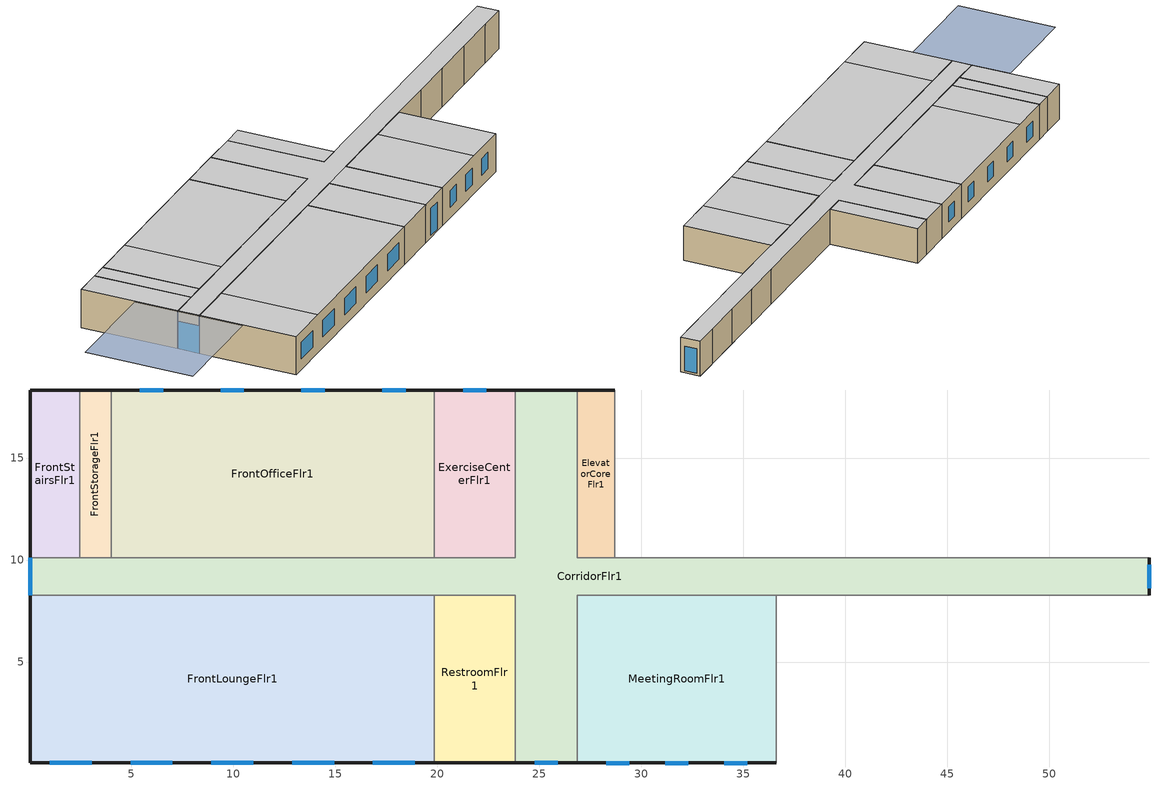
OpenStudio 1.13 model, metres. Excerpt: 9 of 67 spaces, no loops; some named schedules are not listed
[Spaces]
FrontStorageFlr1
 floor ground: 4.01,18.34 4.01,10.11 2.49,10.11 2.49,18.34 z0
 wall outside: 4.01,18.34 2.49,18.34 z0:3.35
 wall to FrontOfficeFlr1: 4.01,10.11 4.01,18.34 z0:3.35
 wall to CorridorFlr1: 2.49,10.11 4.01,10.11 z0:3.35
 wall to FrontStairsFlr1: 2.49,18.34 2.49,10.11 z0:3.35
 ceiling to FrontStorageFlr2: 4.01,10.11 4.01,18.34 2.49,18.34 2.49,10.11 z3.35
CorridorFlr1
 floor ground: 26.87,18.34 26.87,10.11 54.91,10.11 54.91,8.28 26.87,8.28 26.87,0.05 23.82,0.05 23.82,8.28 0.05,8.28 0.05,10.11 23.82,10.11 23.82,18.34 z0
 wall outside: 0.05,10.11 0.05,8.28 / 23.82,0.05 26.87,0.05 / 54.91,8.28 54.91,10.11 / 26.87,18.34 23.82,18.34 z0:3.35
 wall to RearStairsFlr1: 54.91,10.11 52.47,10.11 z0:3.35
 wall to FrontLoungeFlr1: 0.05,8.28 19.86,8.28 z0:3.35
 wall to GuestRoom104: 52.47,10.11 48.51,10.11 z0:3.35
 wall to LaundryRoomFlr1: 40.59,10.11 28.7,10.11 z0:3.35
 wall to MeetingRoomFlr1: 26.87,0.05 26.87,8.28 36.62,8.28 z0:3.35
 wall to ElevatorCoreFlr1: 28.7,10.11 26.87,10.11 26.87,18.34 z0:3.35
 wall to RestroomFlr1: 19.86,8.28 23.82,8.28 23.82,0.05 z0:3.35
 wall to GuestRoom102: 44.55,8.28 48.51,8.28 z0:3.35
 wall to FrontStairsFlr1: 2.49,10.11 0.05,10.11 z0:3.35
 wall to RearStorageFlr1: 52.47,8.28 54.91,8.28 z0:3.35
 wall to MechanicalRoomFlr1: 36.62,8.28 40.59,8.28 z0:3.35
 wall to ExerciseCenterFlr1: 23.82,18.34 23.82,10.11 19.86,10.11 z0:3.35
 wall to EmployeeLoungeFlr1: 44.55,10.11 40.59,10.11 z0:3.35
 wall to GuestRoom101: 40.59,8.28 44.55,8.28 z0:3.35
 wall to GuestRoom105: 48.51,10.11 44.55,10.11 z0:3.35
 wall to GuestRoom103: 48.51,8.28 52.47,8.28 z0:3.35
 wall to FrontOfficeFlr1: 19.86,10.11 4.01,10.11 z0:3.35
 window: 0.05,10.11 0.05,8.28 z0:2.44; 24.78,0.05 25.92,0.05 / 54.91,8.62 54.91,9.76 z0.19:2.55
 ceiling to CorridorFlr2: 54.91,8.28 54.91,10.11 26.87,10.11 26.87,18.34 23.82,18.34 23.82,10.11 0.05,10.11 0.05,8.28 z3.35
 ceiling to GuestRoom206_208: 26.87,0.05 26.87,8.28 23.82,8.28 23.82,0.05 z3.35
FrontLoungeFlr1
 floor ground: 19.86,8.28 19.86,0.05 0.05,0.05 0.05,8.28 z0
 wall outside: 0.05,8.28 0.05,0.05 19.86,0.05 z0:3.35
 wall to RestroomFlr1: 19.86,0.05 19.86,8.28 z0:3.35
 window: 16.85,0.05 18.91,0.05 / 12.89,0.05 14.94,0.05 / 8.93,0.05 10.98,0.05 / 1,0.05 3.06,0.05 / 4.97,0.05 7.02,0.05 z0.95:2.4
 ceiling to GuestRoom201: 4.01,0.05 4.01,8.28 0.05,8.28 0.05,0.05 z3.35
 ceiling to GuestRoom202_205: 19.86,0.05 19.86,8.28 4.01,8.28 4.01,0.05 z3.35
ExerciseCenterFlr1
 floor ground: 23.82,18.34 23.82,10.11 19.86,10.11 19.86,18.34 z0
 wall outside: 23.82,18.34 19.86,18.34 z0:3.35
 wall to FrontOfficeFlr1: 19.86,18.34 19.86,10.11 z0:3.35
 window: 22.41,18.34 21.27,18.34 z0.95:2.4
 ceiling to GuestRoom220_223: 23.82,10.11 23.82,18.34 19.86,18.34 19.86,10.11 z3.35
FrontStairsFlr1
 floor ground: 2.49,18.34 2.49,10.11 0.05,10.11 0.05,18.34 z0
 wall outside: 2.49,18.34 0.05,18.34 0.05,10.11 z0:3.35
 ceiling to FrontStairsFlr2: 2.49,10.11 2.49,18.34 0.05,18.34 0.05,10.11 z3.35
RestroomFlr1
 floor ground: 23.82,8.28 23.82,0.05 19.86,0.05 19.86,8.28 z0
 wall outside: 19.86,0.05 23.82,0.05 z0:3.35
 ceiling to GuestRoom206_208: 23.82,0.05 23.82,8.28 19.86,8.28 19.86,0.05 z3.35
MeetingRoomFlr1
 floor ground: 36.62,8.28 36.62,0.05 26.87,0.05 26.87,8.28 z0
 wall outside: 26.87,0.05 36.62,0.05 z0:3.35
 wall to MechanicalRoomFlr1: 36.62,0.05 36.62,8.28 z0:3.35
 window: 34.07,0.05 35.21,0.05 / 28.28,0.05 29.42,0.05 / 31.18,0.05 32.32,0.05 z0.95:2.4
 ceiling to GuestRoom206_208: 32.66,0.05 32.66,8.28 26.87,8.28 26.87,0.05 z3.35
 ceiling to GuestRoom209_212: 36.62,0.05 36.62,8.28 32.66,8.28 32.66,0.05 z3.35
FrontOfficeFlr1
 floor ground: 19.86,18.34 19.86,10.11 4.01,10.11 4.01,18.34 z0
 wall outside: 19.86,18.34 4.01,18.34 z0:3.35
 window: 14.49,18.34 13.35,18.34 / 10.52,18.34 9.39,18.34 / 18.45,18.34 17.31,18.34 / 6.56,18.34 5.42,18.34 z0.95:2.4
 ceiling to GuestRoom224: 7.97,10.11 7.97,18.34 4.01,18.34 4.01,10.11 z3.35
 ceiling to GuestRoom220_223: 19.86,10.11 19.86,18.34 7.97,18.34 7.97,10.11 z3.35
ElevatorCoreFlr1
 floor ground: 28.7,18.34 28.7,10.11 26.87,10.11 26.87,18.34 z0
 wall outside: 28.7,18.34 26.87,18.34 z0:3.35
 wall to LaundryRoomFlr1: 28.7,10.11 28.7,18.34 z0:3.35
 ceiling to ElevatorCoreFlr2: 28.7,10.11 28.7,18.34 26.87,18.34 26.87,10.11 z3.35
shading: 0,4.57 0,13.72 -9.14,13.72 -9.14,4.57 z3.35
[Site]
Whitehorse_YT_CAN: Latitude {deg}=60.72; Longitude {deg}=-135.07; Time Zone {hr}=-8; Elevation {m}=703; Terrain=City
[Building]
NECB 2011-SmallHotel-NECB HDD Method-CAN_YT_Whitehorse.719640_CWEC.epw created: 2016-11-24 16:49:36 +0000: North Axis {deg}=180; Default Construction Set=NECB 2011 - SmHotel - NECB HDD Method; Standards Building Type=SmallHotel
[Site:GroundTemperature:BuildingSurface]
19.527, 19.502, 19.536, 19.598, 20.002, 21.64, 22.225, 22.375, 21.449, 20.121, 19.802, 19.633
[Site:WaterMainsTemperature]
Calculation Method=Correlation; Annual Average Outdoor Air Temperature {C}=-1.08333; Maximum Difference In Monthly Average Outdoor Air Temperatures {deltaC}=34.5
[SizingPeriod:DesignDay] Barometric Pressure {Pa}=93160; Sky Clearness=0; Rain Indicator=0; Snow Indicator=0; Day of Month=21; Daylight Saving Time Indicator=0; Humidity Indicating Type=Wetbulb; Dry-Bulb Temperature Range Modifier Type=DefaultMultipliers
Name | Maximum Dry-Bulb Temperature {C} | Daily Dry-Bulb Temperature Range {deltaC} | Humidity Indicating Conditions at Maximum Dry-Bulb | Wind Speed {m/s} | Wind Direction {deg} | Month | Day Type | Solar Model Indicator | ASHRAE Taub | ASHRAE Taud
Whitehorse Ann Htg 99.6% Condns DB | -40 | 0 | -40 | 0.6 | 0 | 1 | WinterDesignDay | ASHRAEClearSky
Whitehorse Ann Clg .4% Condns DB=>MWB | 25.6 | 11.6 | 14.1 | 3.5 | 160 | 7 | SummerDesignDay | ASHRAETau | 0.378 | 2.196
[ClimateZones]

[Material:NoMass] Thermal Absorptance=0.9; Solar Absorptance=0.7
Name | Roughness | Thermal Resistance {m2-K/W} | Visible Absorptance
CP02 CARPET PAD | VeryRough | 0.21648 | 0.8
Typical Insulation R-13.06 | Smooth | 2.2993 | 0.7
Typical Carpet Pad | Smooth | 0.21648 | 0.8
Typical Insulation R-10.11 | Smooth | 1.78074 | 0.7
Typical Insulation R-19.63 | Smooth | 3.4567 | 0.7
Typical Insulation R-0.58 | Smooth | 0.101875 | 0.7
Typical Insulation R-1.15 | Smooth | 0.202527 | 0.7
[Material]
Name | Roughness | Thickness {m} | Conductivity {W/m-K} | Density {kg/m3} | Specific Heat {J/kg-K} | Thermal Absorptance | Solar Absorptance | Visible Absorptance
100mm Normalweight concrete floor | MediumSmooth | 0.1016 | 2.31 | 2322 | 832
G01 13mm gypsum board | Smooth | 0.0127 | 0.16 | 800 | 1090 | 0.9 | 0.7 | 0.5
4 in. Normalweight Concrete Floor | MediumRough | 0.1016 | 2.31 | 2322 | 832 | 0.9 | 0.7 | 0.7
1IN Stucco | Smooth | 0.0253 | 0.6918 | 1858 | 837 | 0.9 | 0.7 | 0.92
8IN CONCRETE HW RefBldg | Rough | 0.2032 | 1.311 | 2240 | 836.8 | 0.9 | 0.7 | 0.7
1/2IN Gypsum | Smooth | 0.0127 | 0.16 | 784.9 | 830 | 0.9 | 0.4 | 0.4
Metal Roof Surface; F08 Metal surface | Smooth | 0.0008 | 45.28 | 7824 | 500 | 0.9 | 0.7 | 0.7
6 in. Normalweight Concrete Floor | MediumRough | 0.1524 | 2.31 | 2322 | 832 | 0.9 | 0.7 | 0.7
G05 25mm wood | MediumSmooth | 0.0254 | 0.15 | 608 | 1630 | 0.9 | 0.5 | 0.5
[Construction]
Typical Insulated Exterior Mass Floor R-15.63: Typical Insulation R-13.06, 4 in. Normalweight Concrete Floor, Typical Carpet Pad
Typical Insulated Exterior Mass Wall R-12.5: 1IN Stucco, 8IN CONCRETE HW RefBldg, Typical Insulation R-10.11, 1/2IN Gypsum
Typical Insulated Metal Building Roof R-20.41: Metal Roof Surface, Typical Insulation R-19.63
Typical Interior Floor: 100mm Normalweight concrete floor, CP02 CARPET PAD
Typical Interior Wall: G01 13mm gypsum board, G01 13mm gypsum board
Typical Interior Ceiling: CP02 CARPET PAD, 100mm Normalweight concrete floor
Typical Insulated Carpeted 6in Slab Floor: 6 in. Normalweight Concrete Floor, Typical Carpet Pad
U 0.55 SHGC 0.31 Dbl Ref-D Tint 6mm/6mm Air: REF D TINT 6MM, AIR 6MM, CLEAR 6MM
Typical Insulated Metal Door R-1.43: F08 Metal surface, Typical Insulation R-0.58
U 0.35 SHGC 0.35 Dbl LoE (e2-.1) Tint 6mm/13mm Air: LoE TINT 6MM, AIR 13MM, CLEAR 6MM
Typical Overhead Door R-2.0: Typical Insulation R-1.15
U 0.48 SHGC 0.40 Dbl Ref-D Clr 6mm/13mm: REF D CLEAR 6MM, AIR 13MM, CLEAR 6MM
Typical Interior Window: Clear 3mm
Typical Interior Door; Typical Interior Partition: G05 25mm wood
[DefaultConstructionSet]
NECB 2011 - SmHotel - NECB HDD Method: Default Exterior Surface Constructions=Default Surface Constructions 1; Default Interior Surface Constructions=Default Surface Constructions 2; Default Ground Contact Surface Constructions=Default Surface Constructions 3; Default Exterior SubSurface Constructions=Default Sub Surface Constructions 1; Default Interior SubSurface Constructions=Default Sub Surface Constructions 2; Interior Partition Construction=Typical Interior Partition
[DefaultSurfaceConstructions]
Name | Floor Construction | Wall Construction | Roof Ceiling Construction
Default Surface Constructions 1 | Typical Insulated Exterior Mass Floor R-15.63 | Typical Insulated Exterior Mass Wall R-12.5 | Typical Insulated Metal Building Roof R-20.41
Default Surface Constructions 2 | Typical Interior Floor | Typical Interior Wall | Typical Interior Ceiling
Default Surface Constructions 3 | Typical Insulated Carpeted 6in Slab Floor | Typical Insulated Carpeted 6in Slab Floor | Typical Insulated Carpeted 6in Slab Floor
[DefaultSubSurfaceConstructions]
Name | Fixed Window Construction | Operable Window Construction | Door Construction | Glass Door Construction | Overhead Door Construction | Skylight Construction | Tubular Daylight Dome Construction | Tubular Daylight Diffuser Construction
Default Sub Surface Constructions 1 | U 0.55 SHGC 0.31 Dbl Ref-D Tint 6mm/6mm Air | U 0.55 SHGC 0.31 Dbl Ref-D Tint 6mm/6mm Air | Typical Insulated Metal Door R-1.43 | U 0.35 SHGC 0.35 Dbl LoE (e2-.1) Tint 6mm/13mm Air | Typical Overhead Door R-2.0 | U 0.48 SHGC 0.40 Dbl Ref-D Clr 6mm/13mm | Typical Interior Window | Typical Interior Window
Default Sub Surface Constructions 2 | Typical Interior Window | Typical Interior Window | Typical Interior Door
[WindowMaterial:Glazing] Optical Data Type=SpectralAverage; Infrared Transmittance at Normal Incidence=0; Front Side Infrared Hemispherical Emissivity=0.84; Conductivity {W/m-K}=0.9; Dirt Correction Factor for Solar and Visible Transmittance=1; Solar Diffusing=No
Name | Thickness {m} | Solar Transmittance at Normal Incidence | Front Side Solar Reflectance at Normal Incidence | Back Side Solar Reflectance at Normal Incidence | Visible Transmittance at Normal Incidence | Front Side Visible Reflectance at Normal Incidence | Back Side Visible Reflectance at Normal Incidence | Back Side Infrared Hemispherical Emissivity
REF D TINT 6MM | 0.006 | 0.3 | 0.14 | 0.36 | 0.25 | 0.18 | 0.45 | 0.82
CLEAR 6MM | 0.006 | 0.775 | 0.071 | 0.071 | 0.881 | 0.08 | 0.08 | 0.84
LoE TINT 6MM | 0.006 | 0.36 | 0.093 | 0.2 | 0.5 | 0.035 | 0.054 | 0.1
REF D CLEAR 6MM | 0.006 | 0.429 | 0.308 | 0.379 | 0.334 | 0.453 | 0.505 | 0.82
Clear 3mm | 0.003 | 0.837 | 0.075 | 0.075 | 0.898 | 0.081 | 0.081 | 0.84
[WindowMaterial:Gas] Gas Type=Air
Name | Thickness {m}
AIR 6MM | 0.0063
AIR 13MM | 0.0127
[Space] Building Story=BuildingStory1
Name | Space Type | Thermal Zone
FrontStorageFlr1 | Space Function Storage area | Sys-4 Flr-1 Sch-E HPlcmt-south
CorridorFlr1 | Space Function Corr. >= 2.4m wide-sch-F | Sys-3 Flr-1 Sch-F HPlcmt-north
ElevatorCoreFlr1 | Space Function Lobby - elevator | Sys-3 Flr-1 Sch-C HPlcmt-south
FrontLoungeFlr1 | Space Function Hotel/Motel - lobby | Sys-3 Flr-1 Sch-H HPlcmt-north
ExerciseCenterFlr1 | Space Function Gym - fitness | Sys-6 Flr-1 Sch-B HPlcmt-south
FrontStairsFlr1 | Space Function Stairway-sch-F | Sys-4 Flr-1 Sch-F HPlcmt-east
RestroomFlr1 | Space Function Washroom-sch-F
MeetingRoomFlr1 | Space Function Electrical/Mechanical-sch-F | Sys-3 Flr-1 Sch-F HPlcmt-north
FrontOfficeFlr1 | Space Function Office - enclosed | Sys-6 Flr-1 Sch-A HPlcmt-south
[SpaceType] Standards Building Type=Space Function
Name | Default Schedule Set | Design Specification Outdoor Air Object | Standards Space Type
Space Function Corr. >= 2.4m wide-sch-F | Space Function Corr. >= 2.4m wide-sch-F Schedule Set | Space Function Corr. >= 2.4m wide-sch-F Ventilation | Corr. >= 2.4m wide-sch-F
Space Function Lobby - elevator | Space Function Lobby - elevator Schedule Set | Space Function Lobby - elevator Ventilation | Lobby - elevator
Space Function Gym - fitness | Space Function Gym - fitness Schedule Set | Space Function Gym - fitness Ventilation | Gym - fitness
Space Function Hotel/Motel - lobby | Space Function Hotel/Motel - lobby Schedule Set | Space Function Hotel/Motel - lobby Ventilation | Hotel/Motel - lobby
Space Function Office - enclosed | Space Function Office - enclosed Schedule Set | Space Function Office - enclosed Ventilation | Office - enclosed
Space Function Stairway-sch-F | Space Function Stairway-sch-F Schedule Set | Space Function Stairway-sch-F Ventilation | Stairway-sch-F
Space Function Storage area | Space Function Storage area Schedule Set | Space Function Storage area Ventilation | Storage area
Space Function Electrical/Mechanical-sch-F | Space Function Electrical/Mechanical-sch-F Schedule Set | Space Function Electrical/Mechanical-sch-F Ventilation | Electrical/Mechanical-sch-F
Space Function Washroom-sch-F | Space Function Washroom-sch-F Schedule Set | Space Function Washroom-sch-F Ventilation | Washroom-sch-F
[People:Definition] Number of People Calculation Method=People/Area; Fraction Radiant=0.3
Name | People per Space Floor Area {person/m2}
Space Function Corr. >= 2.4m wide-sch-F People Definition; Space Function Storage area People Definition | 0.0100104
Space Function Electrical/Mechanical-sch-F People Definition; Space Function Stairway-sch-F People Definition | 0.0049514
Space Function Gym - fitness People Definition | 0.199993
Space Function Hotel/Motel - lobby People Definition; Space Function Lobby - elevator People Definition | 0.0999967
Space Function Office - enclosed People Definition | 0.0500522
Space Function Washroom-sch-F People Definition | 0.0333681
[People] Work Efficiency Schedule=Work Efficiency Schedule; Clothing Insulation Schedule=Clothing Schedule; Air Velocity Schedule=Air Velocity Schedule
Name | People Definition | Space or SpaceType
Space Function Corr. >= 2.4m wide-sch-F People | Space Function Corr. >= 2.4m wide-sch-F People Definition | Space Function Corr. >= 2.4m wide-sch-F
Space Function Electrical/Mechanical-sch-F People | Space Function Electrical/Mechanical-sch-F People Definition | Space Function Electrical/Mechanical-sch-F
Space Function Gym - fitness People | Space Function Gym - fitness People Definition | Space Function Gym - fitness
Space Function Hotel/Motel - lobby People | Space Function Hotel/Motel - lobby People Definition | Space Function Hotel/Motel - lobby
Space Function Lobby - elevator People | Space Function Lobby - elevator People Definition | Space Function Lobby - elevator
Space Function Office - enclosed People | Space Function Office - enclosed People Definition | Space Function Office - enclosed
Space Function Stairway-sch-F People | Space Function Stairway-sch-F People Definition | Space Function Stairway-sch-F
Space Function Storage area People | Space Function Storage area People Definition | Space Function Storage area
Space Function Washroom-sch-F People | Space Function Washroom-sch-F People Definition | Space Function Washroom-sch-F
[Lights:Definition] Design Level Calculation Method=Watts/Area; Fraction Radiant=0.5; Fraction Visible=0.2
Name | Watts per Space Floor Area {W/m2}
Space Function Corr. >= 2.4m wide-sch-F Lights Definition | 7.09994
Space Function Electrical/Mechanical-sch-F Lights Definition | 13.2999
Space Function Gym - fitness Lights Definition | 9.79992
Space Function Hotel/Motel - lobby Lights Definition | 11.3999
Space Function Lobby - elevator Lights Definition | 6.89994
Space Function Office - enclosed Lights Definition | 11.8999
Space Function Stairway-sch-F Lights Definition | 7.39994
Space Function Storage area Lights Definition | 6.79994
Space Function Washroom-sch-F Lights Definition | 10.4999
[Lights]
Name | Lights Definition | Space or SpaceType
Space Function Corr. >= 2.4m wide-sch-F Lights | Space Function Corr. >= 2.4m wide-sch-F Lights Definition | Space Function Corr. >= 2.4m wide-sch-F
Space Function Electrical/Mechanical-sch-F Lights | Space Function Electrical/Mechanical-sch-F Lights Definition | Space Function Electrical/Mechanical-sch-F
Space Function Gym - fitness Lights | Space Function Gym - fitness Lights Definition | Space Function Gym - fitness
Space Function Hotel/Motel - lobby Lights | Space Function Hotel/Motel - lobby Lights Definition | Space Function Hotel/Motel - lobby
Space Function Lobby - elevator Lights | Space Function Lobby - elevator Lights Definition | Space Function Lobby - elevator
Space Function Office - enclosed Lights | Space Function Office - enclosed Lights Definition | Space Function Office - enclosed
Space Function Stairway-sch-F Lights | Space Function Stairway-sch-F Lights Definition | Space Function Stairway-sch-F
Space Function Storage area Lights | Space Function Storage area Lights Definition | Space Function Storage area
Space Function Washroom-sch-F Lights | Space Function Washroom-sch-F Lights Definition | Space Function Washroom-sch-F
[DesignSpecification:OutdoorAir] Outdoor Air Method=Sum
Name | Outdoor Air Flow per Floor Area {m3/s-m2}
Space Function Corr. >= 2.4m wide-sch-F Ventilation; Space Function Electrical/Mechanical-sch-F Ventilation; Space Function Stairway-sch-F Ventilation; Space Function Washroom-sch-F Ventilation | 0.0003048
Space Function Gym - fitness Ventilation | 0.0043688
Space Function Hotel/Motel - lobby Ventilation | 0.0014478
Space Function Lobby - elevator Ventilation | 0.0041148
Space Function Office - enclosed Ventilation | 0.0004318
Space Function Storage area Ventilation | 0.0003556
[DefaultScheduleSet] People Activity Level Schedule=NECB-Activity; Infiltration Schedule=Always On
Name | Number of People Schedule | Lighting Schedule | Electric Equipment Schedule
Space Function Corr. >= 2.4m wide-sch-F Schedule Set; Space Function Electrical/Mechanical-sch-F Schedule Set; Space Function Stairway-sch-F Schedule Set; Space Function Washroom-sch-F Schedule Set | NECB-F-Occupancy | NECB-F-Lighting | NECB-F-Electric-Equipment
Space Function Gym - fitness Schedule Set | NECB-B-Occupancy | NECB-B-Lighting | NECB-B-Electric-Equipment
Space Function Hotel/Motel - lobby Schedule Set | NECB-H-Occupancy | NECB-H-Lighting | NECB-H-Electric-Equipment
Space Function Lobby - elevator Schedule Set | NECB-C-Occupancy | NECB-C-Lighting | NECB-C-Electric-Equipment
Space Function Office - enclosed Schedule Set | NECB-A-Occupancy | NECB-A-Lighting | NECB-A-Electric-Equipment
Space Function Storage area Schedule Set | NECB-E-Occupancy | NECB-E-Lighting | NECB-E-Electric-Equipment
[ThermostatSetpoint:DualSetpoint]
Name | Heating Setpoint Temperature Schedule | Cooling Setpoint Temperature Schedule
Space Function Corr. >= 2.4m wide-sch-F Thermostat 7; Space Function Stairway-sch-F Thermostat 13 | NECB-F-Thermostat Setpoint-Heating | NECB-F-Thermostat Setpoint-Cooling
Space Function Lobby - elevator Thermostat 5 | NECB-C-Thermostat Setpoint-Heating | NECB-C-Thermostat Setpoint-Cooling
Space Function Hotel/Motel - lobby Thermostat 2 | NECB-H-Thermostat Setpoint-Heating | NECB-H-Thermostat Setpoint-Cooling
Space Function Storage area Thermostat 11 | NECB-E-Thermostat Setpoint-Heating | NECB-E-Thermostat Setpoint-Cooling
Space Function Gym - fitness Thermostat 2 | NECB-B-Thermostat Setpoint-Heating | NECB-B-Thermostat Setpoint-Cooling
Space Function Office - enclosed Thermostat 2 | NECB-A-Thermostat Setpoint-Heating | NECB-A-Thermostat Setpoint-Cooling
[ElectricEquipment:Definition] Design Level Calculation Method=Watts/Area; Fraction Radiant=0.5
Name | Watts per Space Floor Area {W/m2}
Space Function Electrical/Mechanical-sch-F Elec Equip Definition; Space Function Gym - fitness Elec Equip Definition; Space Function Lobby - elevator Elec Equip Definition; Space Function Storage area Elec Equip Definition; Space Function Washroom-sch-F Elec Equip Definition | 0.999992
Space Function Hotel/Motel - lobby Elec Equip Definition | 2.49998
Space Function Office - enclosed Elec Equip Definition | 7.49994
[ElectricEquipment]
Name | Electric Equipment Definition | Space or SpaceType
Space Function Electrical/Mechanical-sch-F Elec Equip | Space Function Electrical/Mechanical-sch-F Elec Equip Definition | Space Function Electrical/Mechanical-sch-F
Space Function Gym - fitness Elec Equip | Space Function Gym - fitness Elec Equip Definition | Space Function Gym - fitness
Space Function Hotel/Motel - lobby Elec Equip | Space Function Hotel/Motel - lobby Elec Equip Definition | Space Function Hotel/Motel - lobby
Space Function Lobby - elevator Elec Equip | Space Function Lobby - elevator Elec Equip Definition | Space Function Lobby - elevator
Space Function Office - enclosed Elec Equip | Space Function Office - enclosed Elec Equip Definition | Space Function Office - enclosed
Space Function Storage area Elec Equip | Space Function Storage area Elec Equip Definition | Space Function Storage area
Space Function Washroom-sch-F Elec Equip | Space Function Washroom-sch-F Elec Equip Definition | Space Function Washroom-sch-F
[SpaceInfiltration:DesignFlowRate] Schedule=Always On Discrete; Design Flow Rate Calculation Method=Flow/ExteriorArea; Flow per Exterior Surface Area {m3/s-m2}=0.00025; Constant Term Coefficient=0; Temperature Term Coefficient=0; Velocity Term Coefficient=0.224; Velocity Squared Term Coefficient=0
Name | Space or SpaceType
CorridorFlr1 Infiltration | CorridorFlr1
ElevatorCoreFlr1 Infiltration | ElevatorCoreFlr1
ExerciseCenterFlr1 Infiltration | ExerciseCenterFlr1
FrontLoungeFlr1 Infiltration | FrontLoungeFlr1
FrontOfficeFlr1 Infiltration | FrontOfficeFlr1
FrontStairsFlr1 Infiltration | FrontStairsFlr1
FrontStorageFlr1 Infiltration | FrontStorageFlr1
MeetingRoomFlr1 Infiltration | MeetingRoomFlr1
RestroomFlr1 Infiltration | RestroomFlr1
[BuildingStory]
Name | Nominal Z Coordinate {m}
Building Story 1 | 0
Building Story 2 | 3.3528
Building Story 3 | 6.096
Building Story 4 | 8.8392
BuildingStory1
[ThermalZone] Use Ideal Air Loads=No
Name | Thermostat
Sys-3 Flr-1 Sch-F HPlcmt-north | Space Function Corr. >= 2.4m wide-sch-F Thermostat 7
Sys-3 Flr-1 Sch-C HPlcmt-south | Space Function Lobby - elevator Thermostat 5
Sys-3 Flr-1 Sch-H HPlcmt-north | Space Function Hotel/Motel - lobby Thermostat 2
Sys-4 Flr-1 Sch-F HPlcmt-east | Space Function Stairway-sch-F Thermostat 13
Sys-4 Flr-1 Sch-E HPlcmt-south | Space Function Storage area Thermostat 11
Sys-6 Flr-1 Sch-B HPlcmt-south | Space Function Gym - fitness Thermostat 2
Sys-6 Flr-1 Sch-A HPlcmt-south | Space Function Office - enclosed Thermostat 2
[Schedule:Ruleset]
Name | Default Day Schedule
NECB-F-Thermostat Setpoint-Heating | NECB-F-Thermostat Setpoint-Heating Default
NECB-F-Thermostat Setpoint-Cooling | NECB-F-Thermostat Setpoint-Cooling Default
NECB-H-Thermostat Setpoint-Heating | NECB-H-Thermostat Setpoint-Heating Default
NECB-C-Thermostat Setpoint-Heating | NECB-C-Thermostat Setpoint-Heating Default
NECB-C-Thermostat Setpoint-Cooling | NECB-C-Thermostat Setpoint-Cooling Default
[Schedule:Constant]
Always On Discrete: Value=1
